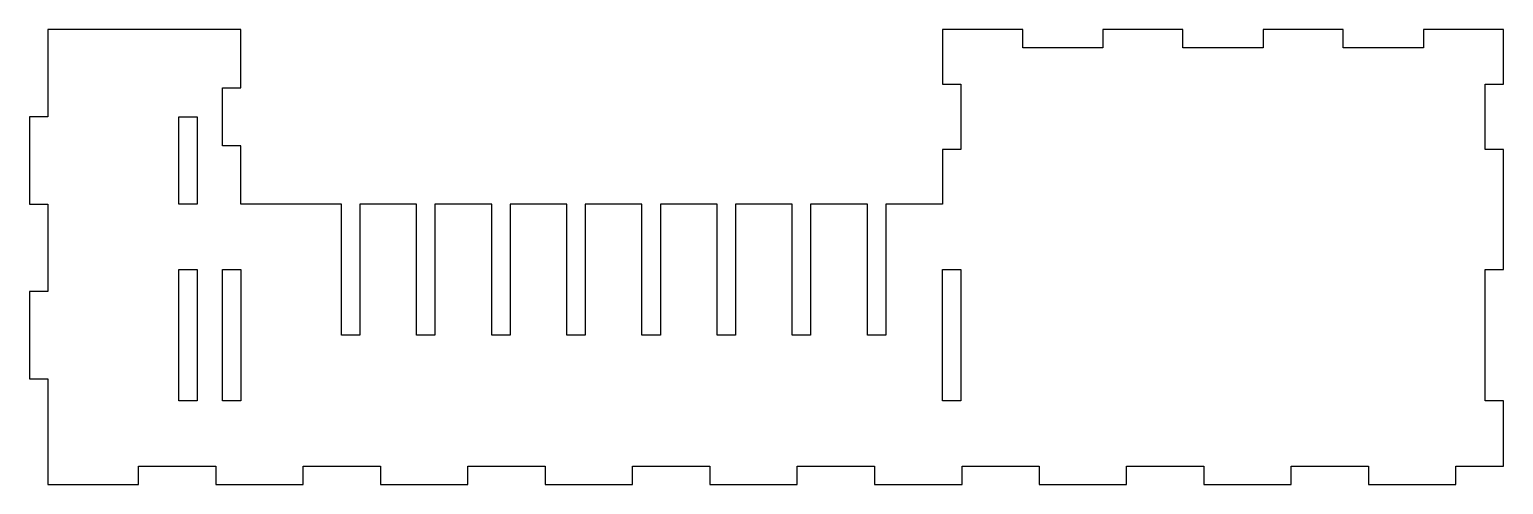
# Model space of a CAD drawing. Header units: millimetres. Extents: x 91 to 428, y -4 to 100.
import ezdxf

# ---------------------------------------------------------------- set-up
doc = ezdxf.new("R2010")
doc.units = ezdxf.units.MM
doc.layers.get('0').update_dxf_attribs({"linetype": 'CONTINUOUS'})

msp = doc.modelspace()

# ---------------------------------------------------------------- linework, layer by layer
for points in [[(286.8, 30), (282.6, 30), (282.6, 60), (269.6, 60), (269.6, 30), (265.4, 30), (265.4, 60), (252.4, 60), (252.4, 30), (248.2, 30), (248.2, 60), (235.2, 60), (235.2, 30), (231, 30), (231, 60), (218, 60), (218, 30), (213.8, 30), (213.8, 60), (200.8, 60), (200.8, 30), (196.6, 30), (196.6, 60), (183.6, 60), (183.6, 30), (179.4, 30), (179.4, 60), (166.4, 60), (166.4, 30), (162.2, 30), (162.2, 60), (139.2, 60), (139.2, 73.33), (135, 73.33), (135, 86.67), (139.2, 86.67), (139.2, 100), (95, 100), (95, 80), (90.8, 80), (90.8, 60), (95, 60), (95, 40), (90.8, 40), (90.8, 20), (95, 20), (95, -4.2), (115.78, -4.2), (115.78, 0), (133.48, 0), (133.48, -4.2), (153.48, -4.2), (153.48, 0), (171.17, 0), (171.17, -4.2), (191.17, -4.2), (191.17, 0), (208.86, 0), (208.86, -4.2), (228.86, -4.2), (228.86, 0), (246.55, 0), (246.55, -4.2), (266.55, -4.2), (266.55, 0), (284.25, 0), (284.25, -4.2), (304.25, -4.2), (304.25, 0), (321.94, 0), (321.94, -4.2), (341.94, -4.2), (341.94, 0), (359.63, 0), (359.63, -4.2), (379.63, -4.2), (379.63, 0), (397.32, 0), (397.32, -4.2), (417.32, -4.2), (417.32, 0), (428.2, 0), (428.2, 15), (424, 15), (424, 45), (428.2, 45), (428.2, 72.5), (424, 72.5), (424, 87.5), (428.2, 87.5), (428.2, 100), (409.86, 100), (409.86, 95.8), (391.51, 95.8), (391.51, 100), (373.17, 100), (373.17, 95.8), (354.83, 95.8), (354.83, 100), (336.49, 100), (336.49, 95.8), (318.14, 95.8), (318.14, 100), (299.8, 100), (299.8, 87.5), (304, 87.5), (304, 72.5), (299.8, 72.5), (299.8, 60), (286.8, 60)], [(129.2, 60), (125, 60), (125, 80), (129.2, 80)], [(129.2, 15), (125, 15), (125, 45), (129.2, 45)], [(135, 45), (139.2, 45), (139.2, 15), (135, 15)], [(299.8, 15), (299.8, 45), (304, 45), (304, 15)]]:
    msp.add_lwpolyline(points, close=True)

doc.saveas('drawing.dxf')
